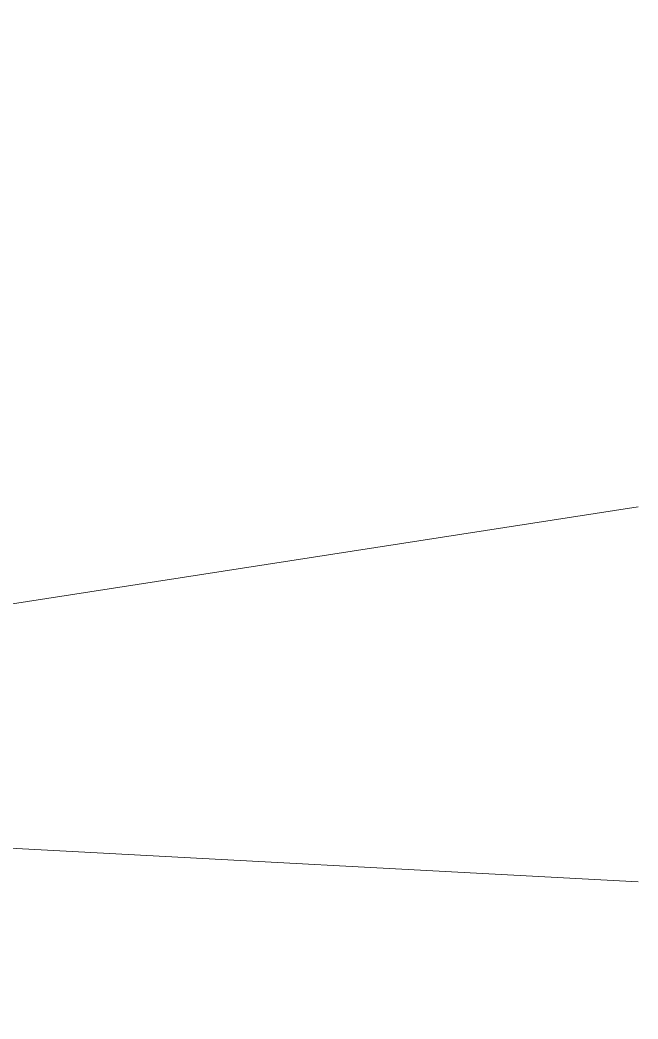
# Model space of a CAD drawing. Header units: inches. Extents: x -12073856 to 12321241, y -1226296 to 1319224.
# Drawn here: x 125078.3 to 125110.9, y 48604.8 to 48657.6 of the extents above; entities that cross this region are included whole.
import ezdxf

# ---------------------------------------------------------------- set-up
doc = ezdxf.new("R2010")
doc.units = ezdxf.units.IN
doc.header["$MEASUREMENT"] = 0
doc.layers.add('DIM', color=6, linetype='Continuous', lineweight=9)
doc.layers.add('WALL', color=1, linetype='Continuous', lineweight=30)
doc.styles.get("Standard").update_dxf_attribs({"font": 'arial.ttf'})
doc.dimstyles.get("Standard").update_dxf_attribs({"dimtxt": 6, "dimasz": 4, "dimexe": 0, "dimexo": 6, "dimgap": 3, "dimtad": 1, "dimdec": 0, "dimzin": 0, "dimdsep": 46, "dimlunit": 4, "dimtxsty": 'Standard', "dimblk": 'ARCHTICK', "dimcen": 0.09, "dimdle": 3, "dimclrd": 256, "dimadec": 0, "dimazin": 0, "dimtfac": 1, "dimtdec": 0, "dimtofl": 0, "dimtmove": 0, "dimatfit": 3, "dimfxl": 1, "dimfxlon": 1, "dimtolj": 1, "dimtzin": 0, "dimlwd": -1, "dimarcsym": 0})

# ---------------------------------------------------------------- blocks, each defined once
blk = doc.blocks.new('_ArchTick')
at = {"color": 0, "linetype": 'ByBlock', "const_width": 0.15}
blk.add_lwpolyline([(-0.5, -0.5), (0.5, 0.5)], dxfattribs=at)
blk = doc.blocks.new('JGKJFKFNF')
at = {"layer": 'DIM'}
for points in [[(137079.532, -31596.32), (137122.877, -31577.886), (137156.323, -31577.886)], [(137079.532, -31611.772), (137122.877, -31622.099), (137156.323, -31616.9)], [(137079.532, -31643.938), (137122.877, -31634.911), (137156.323, -31636.69)]]:
    blk.add_leader(points, dimstyle='Standard', override={"dimasz": 2, "dimgap": 2}, dxfattribs=at)

msp = doc.modelspace()

# ---------------------------------------------------------------- block references
at = {"layer": 'WALL'}
msp.add_blockref('JGKJFKFNF', (-12045.434, 80248.769), dxfattribs=at)

doc.saveas('drawing.dxf')
